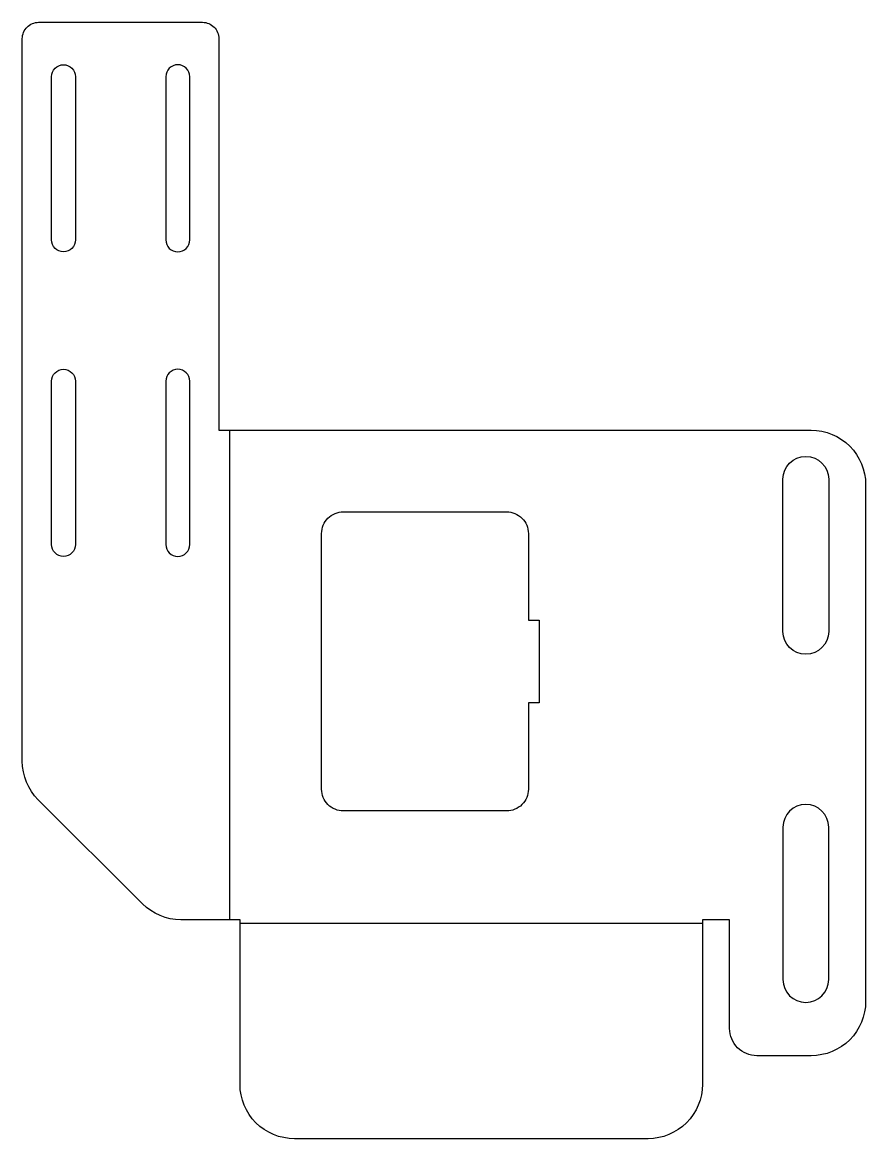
# Model space of a CAD drawing. Extents: x -155 to 0, y -85 to 120.
import ezdxf

# ---------------------------------------------------------------- set-up
doc = ezdxf.new("R2010")
doc.units = 0

msp = doc.modelspace()

# ---------------------------------------------------------------- linework, layer by layer
at = {"layer": '1'}
for points in [[(0, 35), (0, -60, -0.414214), (-10, -70), (-20, -70, -0.414214), (-25, -65), (-25, -45), (-30, -45), (-30, -75.26, -0.414214), (-40, -85.26), (-105, -85.26, -0.414214), (-115, -75.26), (-115, -45), (-125.87, -45, -0.198912), (-132.94, -42.07), (-152.08, -22.93, -0.198912), (-155.01, -15.86), (-155.01, 117, -0.414214), (-152.01, 120), (-121.88, 120, -0.414214), (-118.88, 117), (-118.88, 45), (-10, 45, -0.414214)], [(-145.24, 110), (-145.24, 80, -1), (-149.64, 80), (-149.64, 110, -1)], [(-124.24, 110, 1), (-128.64, 110), (-128.64, 80, 1), (-124.24, 80)], [(-145.24, 54), (-145.24, 24, -1), (-149.64, 24), (-149.64, 54, -1)], [(-124.24, 54, 1), (-128.64, 54), (-128.64, 24, 1), (-124.24, 24)], [(-6.8, 36), (-6.8, 8, -1), (-15.2, 8), (-15.2, 36, -1)], [(-60, 10.1), (-60, -5.1), (-62, -5.1), (-62, -21, -0.414214), (-66, -25), (-96, -25, -0.414214), (-100, -21), (-100, 26, -0.414214), (-96, 30), (-66, 30, -0.414214), (-62, 26), (-62, 10.1)], [(-6.8, -28, 1), (-15.2, -28), (-15.2, -56, 1), (-6.8, -56)]]:
    msp.add_lwpolyline(points, format="xyb", close=True, dxfattribs=at)
at = {"layer": '2'}
for p, q in [((-116.94, 45), (-116.94, -45)), ((-115, -45.65), (-30, -45.65))]:
    msp.add_line(p, q, dxfattribs=at)

doc.saveas('drawing.dxf')
